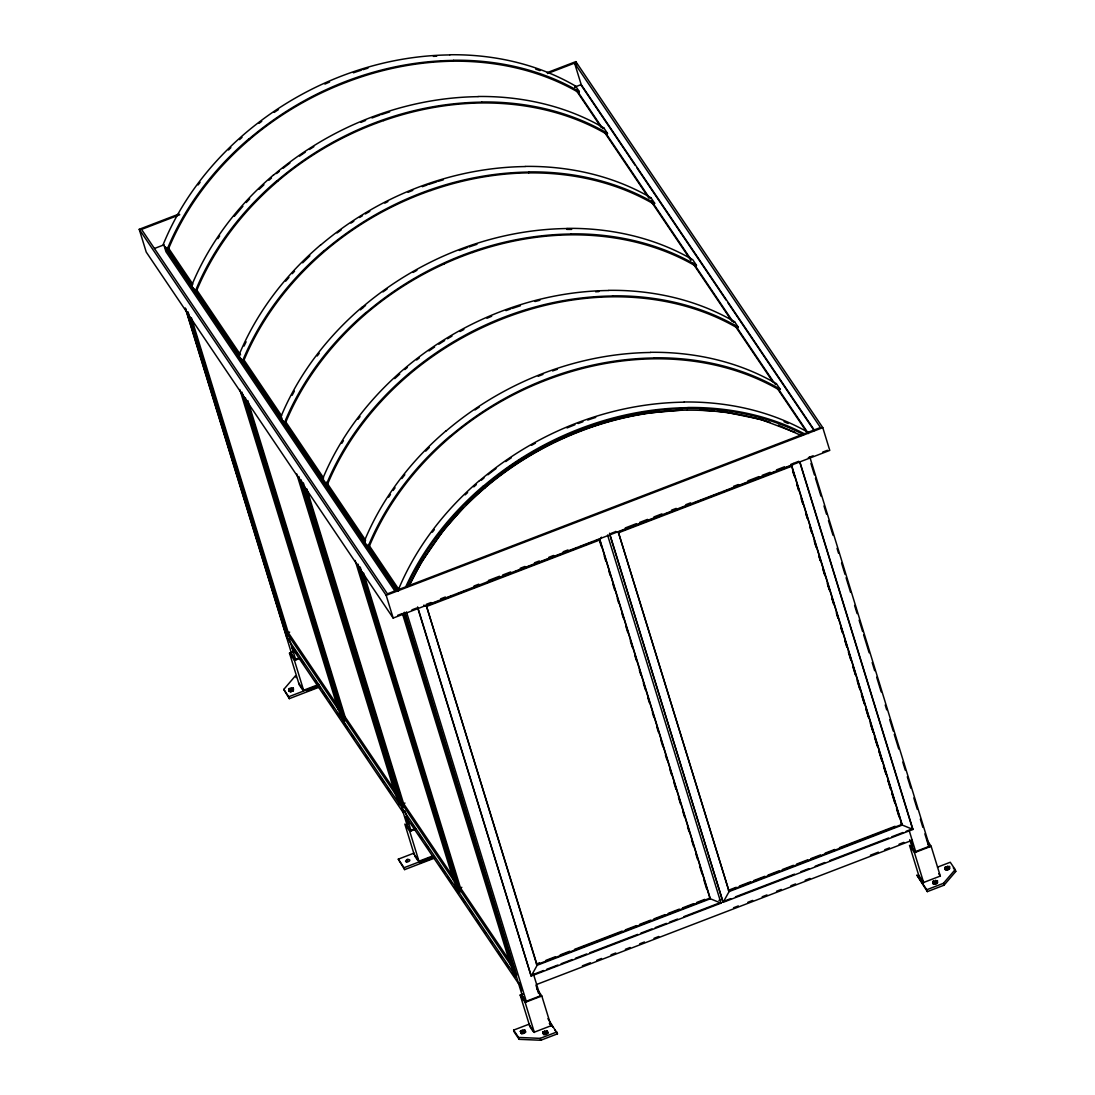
<?xml version="1.0" encoding="UTF-8"?>
<svg xmlns="http://www.w3.org/2000/svg" width="1095" height="1095" viewBox="0 0 1095 1095"><rect width="100%" height="100%" fill="white"/><g stroke="black" fill="none" stroke-linecap="round" stroke-linejoin="round"><path stroke-width="1.5" d="M288.642 689.987L289.217 688.632L291.585 687.728L293.378 688.166L293.186 690.781L290.818 691.698L289.039 691.246L288.642 689.987L292.803 689.521L293.378 688.166M289.039 691.246L289.217 688.632M932.694 882.474L933.269 881.119L937.429 880.654L937.238 883.282L934.87 884.185L933.091 883.733L932.694 882.474L934.487 882.926L936.855 882.009L937.429 880.654M933.091 883.733L933.269 881.119M944.821 868.308L945.396 866.953L949.543 866.487L949.351 869.101L946.997 870.019L945.204 869.567L944.821 868.308L946.6 868.746L948.968 867.842L949.543 866.487M945.204 869.567L945.396 866.953M249.55 139.53C214.401 169.506 185.466 207.256 167.973 250.166L166.933 249.961C184.507 206.873 213.552 168.972 248.852 138.873M277.719 181.277C242.556 211.253 213.635 249.003 196.142 291.913L191.392 286.219C208.967 243.131 238.012 205.23 273.312 175.118M195.102 291.708C212.663 248.62 241.708 210.719 277.021 180.62M430.841 190.475A294.897 256.996 -34 0 0 402.371 201.918A290.353 253.041 -34 0 0 324.859 251.166C289.751 281.196 260.788 318.905 243.309 361.829L238.559 356.121C256.12 313.033 285.179 275.132 320.479 245.034M242.269 361.624C259.83 318.535 288.875 280.621 324.188 250.522M444.2 263.922A290.353 253.041 -34 0 0 366.674 313.129C331.566 343.173 302.603 380.868 285.124 423.792L280.361 418.098C297.936 375.01 326.981 337.109 362.281 306.997M284.07 423.587C301.645 380.499 330.69 342.598 365.99 312.486M408.503 375.12C373.354 405.109 344.419 442.859 326.926 485.769L322.176 480.062C339.751 436.973 368.796 399.073 404.096 368.974A292.666 255.053 -34 0 1 608.806 290.503M325.886 485.564C343.46 442.476 372.505 404.575 407.805 374.463A292.666 255.053 -34 0 1 612.516 296.006M650.635 352.316C694.271 351.782 738.509 361.542 776.382 383.661L780.092 389.163L779.38 390.039C741.671 368.002 697.611 358.284 654.153 358.818A290.818 253.438 -34 0 0 556.287 376.434A294.897 256.996 -34 0 0 527.804 387.822A290.353 253.041 -34 0 0 450.291 437.069C415.183 467.113 386.22 504.809 368.741 547.733L363.992 542.039C381.553 498.95 410.598 461.05 445.911 430.937M367.701 547.527C385.262 504.439 414.307 466.538 449.607 436.44M398.265 589.972C415.826 547.568 444.625 510.325 479.432 480.623M244.075 346.047L246.101 341.791M405.697 586.906C423.491 548.034 450.688 513.815 483.141 486.112M406.724 587.139C424.449 548.417 451.537 514.363 483.839 486.782A291.229 253.794 -34 0 1 580.227 429.651A291.229 253.794 -34 0 1 687.687 408.449M408.969 585.852L420.617 563.596M409.133 586.099C426.694 548.239 453.344 514.937 485.003 487.891M292.146 395.309L294.35 391.093M601.442 537.207L599.95 539.903L426.79 606.397L423.738 605.152M615.664 531.445L618.716 532.69L791.877 466.196L793.382 463.5M341.75 443.393L343.433 440.655M421.411 562.214L443.365 530.418L462.925 508.176M217.864 238.669L219.657 235.972M388.67 497.171L390.463 494.488M393.16 490.45L395.049 487.795M198.085 184.932L200.084 182.331M317.221 355.957L319.22 353.357M358.038 419.234L360.036 416.634M401.838 478.597L404.835 474.696M432.361 532.184L434.359 529.583M574.902 86.984L575.614 86.108C537.755 63.975 493.516 54.216 449.881 54.75M249.523 139.489A291.229 253.794 -34 0 1 345.938 82.399A291.229 253.794 -34 0 1 453.398 61.197C496.856 60.772 540.903 70.408 578.612 92.473L579.323 91.597L575.614 86.108M603.071 128.731L603.783 127.855C565.923 105.722 521.685 95.963 478.036 96.497M383.688 120.614A290.818 253.438 -34 0 1 481.567 102.957C525.025 102.519 569.071 112.155 606.781 134.22L607.492 133.344L603.783 127.855M650.238 198.633L650.95 197.757C613.077 175.624 568.839 165.865 525.203 166.399M528.721 172.9C572.179 172.367 616.239 182.098 653.948 204.135L654.659 203.246L650.95 197.757M472.657 252.493A290.818 253.438 -34 0 1 570.536 234.836C613.994 234.398 658.054 244.034 695.749 266.099L696.461 265.223L692.752 259.72C654.892 237.601 610.654 227.842 567.018 228.376M733.855 322.573L734.567 321.697C696.707 299.565 652.469 289.805 608.834 290.339M408.476 375.106A290.353 253.041 -34 0 1 486.002 325.886A294.897 256.996 -34 0 1 514.458 314.416A290.818 253.438 -34 0 1 612.351 296.8C655.809 296.362 699.856 306.011 737.565 328.076L738.276 327.186L734.567 321.697M775.671 384.55L776.382 383.661M234.33 216.331L242.898 206.257M319.507 687.044L289.299 698.651L283.769 689.426L295.527 675.697L296.102 677.586M955.196 869.581L955.771 871.469L944.027 885.212L927.342 891.617L916.871 875.069L926.753 889.729L943.438 883.309L955.196 869.581L950.255 862.258L937.525 867.13M285.685 281.155L288.971 277.418M246.238 202.561L249.66 198.907M292.255 273.682L294.541 271.245M228.513 150.001L230.881 147.633M302.658 262.841L309.885 255.833M425.722 451.113L429.267 447.568M466.456 504.658C491.491 479.555 520.823 458.846 552.564 443.092M259.05 189.38L263.95 184.781M394.734 378.624L399.73 374.093M465.156 494.872L467.62 492.572M239.504 139.612L242.036 137.381M268.946 180.237L271.478 178.02M360.447 309.885L362.992 307.654M473.793 486.864L476.325 484.633M520.412 1031.298L524.505 1029.724L525.203 1030.765L525.6 1032.024L523.903 1033.338L521.507 1033.598L520.412 1031.298L521.507 1033.598M521.111 1032.339L525.203 1030.765M542.723 1032.243L546.816 1030.669L547.527 1031.709L547.911 1032.968L546.213 1034.282L543.818 1034.542L542.723 1032.243L543.818 1034.542M543.421 1033.283L547.527 1031.709M554.097 442.366C583.265 428.131 614.541 418.153 646.652 413.28M547.144 72.653L575.833 61.635L822.783 427.652L829.777 450.401L393.173 618.073L146.224 252.055L139.229 229.307L179.06 214.004M179.758 214.743L141.556 229.416L387.425 593.846L820.456 427.543L574.574 63.113L547.514 73.516M154.532 248.456L164.086 244.787M574.82 87.052L581.185 84.602L814.625 430.595M289.655 632.13L286.876 633.197L286.739 637.112L342.968 720.455L344.364 719.921M139.229 229.307L386.179 595.324L822.783 427.652M288.136 636.578L286.739 637.112L185.753 308.831M302.535 689.727L299.25 684.84L289.491 653.14L292.529 651.977M397.608 615.363L402.385 613.529M411.939 609.86L416.716 608.026M426.27 604.358L431.047 602.524M440.601 598.855L445.364 597.021M474.025 586.017L478.802 584.183M488.356 580.514L499.498 576.244M502.687 575.012L510.64 571.96M520.193 568.291L524.97 566.457M534.524 562.789L539.301 560.955M548.855 557.287L553.632 555.452M563.172 551.784L567.949 549.95M610.942 533.443L615.718 531.609M625.272 527.941L636.414 523.656M639.589 522.438L647.556 519.386M653.92 516.936L661.886 513.883M671.44 510.215L676.204 508.381M685.757 504.713L690.534 502.879M733.527 486.372L738.304 484.537M747.844 480.869L758.999 476.585M762.175 475.367L770.141 472.301M776.506 469.864L784.472 466.798M790.836 464.362L798.789 461.296M808.343 457.628L813.12 455.794M822.673 452.125L827.45 450.291M429.555 604.577L437.494 601.525M443.845 599.088L451.797 596.036M458.148 593.586L466.087 590.547M472.438 588.097L480.39 585.045M486.741 582.608L494.68 579.556M501.045 577.12L510.571 573.465M515.334 571.631L562.994 553.331M566.17 552.113L577.298 547.842M580.473 546.61L591.587 542.34M594.763 541.122L599.526 539.301L599.95 539.903L710.34 898.762L721.016 903.142L607.561 535.044M609.641 534.237L723.111 902.335L729.119 891.549L618.305 532.088L662.79 515.006M665.965 513.788L677.08 509.517M680.269 508.299L691.383 504.028M694.558 502.797L705.686 498.526M708.862 497.308L719.976 493.037M723.152 491.819L734.28 487.549M737.455 486.331L748.569 482.06M751.745 480.842L762.873 476.571M766.048 475.353L775.575 471.685M780.338 469.864L789.878 466.196M300.044 657.643L295.294 659.464L291.078 653.209M289.491 653.14L294.445 660.477L298.99 658.725M318.782 684.443L303.602 690.261L298.661 682.938M283.769 689.426L288.724 696.749L317.331 685.771M307.23 691L317.837 686.921M394.501 790.111L345.117 716.91L343.72 717.444L343.584 721.372L399.812 804.715L401.208 804.168L302.22 482.416M344.98 720.838L343.584 721.372L243.09 394.72M404.999 803.073L402.221 804.141L402.084 808.069L458.312 891.412L459.695 890.878M403.466 807.535L402.084 808.069L301.084 479.774M415.443 828.573L410.639 830.421L406.423 824.165L407.395 827.341M414.102 854.21L404.835 824.097L409.776 831.42L415.799 829.107M434.592 858.097L404.644 869.608L398.293 859.164L414.047 853.101M432.593 855.975L418.947 861.217L414.006 853.895M398.293 859.164L404.055 867.705L432.429 856.81M419.522 863.12L433.278 857.837M461.844 887.333L459.065 888.401L458.928 892.315L515.156 975.659L516.539 975.125L404.999 612.543M460.311 891.782L458.928 892.315L357.928 564.034M536.358 964.038L539.534 962.82M545.899 960.37L555.425 956.715M560.188 954.881L569.715 951.226M574.492 949.392L622.152 931.092M625.327 929.874L636.441 925.603M639.617 924.385L650.745 920.115M653.92 918.897L665.035 914.626M668.21 913.394L679.338 909.124M682.513 907.906L693.628 903.635M696.803 902.417L704.756 899.365M728.298 890.331L736.237 887.279M739.412 886.06L750.54 881.79M753.716 880.572L764.83 876.301M768.006 875.083L779.134 870.812M782.309 869.581L793.423 865.31M796.599 864.092L807.727 859.821M810.902 858.603L820.429 854.949M825.192 853.114L834.732 849.46M839.495 847.626L895.094 826.273M417.701 607.944L531.171 976.042L537.18 965.256L426.379 605.795L536.769 964.64L709.93 898.146L599.526 539.301M728.709 890.933L901.869 824.439L791.466 465.594M718.936 900.35L722.111 899.118M530.76 975.44L543.517 970.526M546.72 969.308L557.875 965.023M561.078 963.792L572.233 959.507M575.436 958.276L586.591 953.991M589.794 952.76L637.646 934.391M640.835 933.159L652.004 928.875M655.193 927.643L666.362 923.359M669.551 922.127L677.531 919.075M683.91 916.624L720.606 902.526L721.016 903.142L531.171 976.042L417.619 606.931M724.288 901.117L730.666 898.666M735.457 896.819L794.491 874.152M800.869 871.702L808.849 868.636M815.227 866.186L824.795 862.518M829.586 860.684L888.606 838.003M891.795 836.785L902.964 832.501M906.154 831.269L912.546 828.819L912.956 829.435L723.111 902.335L609.545 533.224M582.403 965.817L590.356 962.765M596.72 960.315L601.497 958.481M611.037 954.813L615.814 952.992M625.354 949.324L630.131 947.49M639.685 943.822L644.449 941.987M654.002 938.319L658.779 936.485M733.554 907.769L738.331 905.935M747.885 902.266L752.648 900.432M762.202 896.764L766.979 894.93M776.519 891.262L781.296 889.441M790.836 885.773L795.613 883.939M805.167 880.27L809.93 878.436M870.402 855.209L878.354 852.156M884.719 849.72L889.496 847.886M899.05 844.218L903.813 842.384M536.659 984.473L912.176 840.262M533.224 1031.627L529.925 1026.74L520.18 995.054L523.205 993.89M540.218 995.902L525.983 1001.377L521.767 995.122L523.218 999.872M520.18 995.054L525.121 1002.377L541.806 995.971L551.072 1026.07M919.252 877.04L909.507 845.354L914.448 852.677L931.133 846.271L940.4 876.37M547.911 1018.624L557.478 1033.844L540.793 1040.25L519.153 1039.333L514.212 1032.01L513.623 1030.108L529.528 1024.003M513.623 1030.108L518.578 1037.43L540.205 1038.361L556.89 1031.942M648.281 413.02L682.363 410.064M453.576 60.239C497.226 59.705 541.464 69.464 579.323 91.597M481.745 101.986C525.381 101.452 569.619 111.211 607.492 133.344M528.912 171.901C572.548 171.368 616.786 181.127 654.659 203.246M566.827 229.375L571.672 229.402M570.728 233.865C614.363 233.331 658.601 243.09 696.461 265.223M612.529 295.842C656.179 295.308 700.417 305.067 738.276 327.186M654.345 357.805C697.98 357.271 742.218 367.03 780.092 389.163M684.156 402.002C727.203 401.495 770.853 410.912 808.343 432.498M687.865 407.491C728.024 407.039 768.649 415.169 804.401 433.784M687.674 408.503C727.655 408.038 768.115 416.141 803.716 434.688M687.359 410.173C715.322 409.872 743.395 413.732 769.99 422.451M699.979 410.105L714.214 410.953M717.348 411.255L725.123 412.117M726.669 412.35L761.189 419.549L794.724 432.279M191.392 286.219L196.142 291.913M238.559 356.121L243.309 361.829M280.361 418.098L284.194 422.424M322.176 480.062L323.217 480.267M363.992 542.039L365.032 542.244M535.742 69.122L539.999 70.614M778.258 425.175L801.253 435.523M784.02 421.671L788.071 423.478M635.155 165.277L581.582 85.862L574.574 63.113M637.071 168.11L726.04 299.989M727.956 302.822L814.05 430.445M576.969 90.036L578.612 92.473M651.881 201.083L653.948 204.135M576.504 89.804L602.277 127.992M606.096 133.658L649.048 197.305M651.908 201.562L691.041 259.556M693.901 263.799L733.034 321.807M735.908 326.05L775.041 384.044M778.846 389.711L808.438 433.565M576.381 90.611L601.196 127.403M604.057 131.646L648.911 198.127M651.785 202.37L690.918 260.377M692.82 263.211L731.953 321.205M734.813 325.448L772.988 382.032M776.807 387.698L807.357 432.963M953.307 867.815L955.771 871.469M927.013 840.166L931.133 846.271M927.862 843.697L929.545 846.202L915.31 851.677L911.095 845.422L912.067 848.584M938.661 873.618L940.304 876.068L923.619 882.474L918.678 875.151M901.034 823.221L902.28 825.055L912.956 829.435L799.897 461.939M618.305 532.088L729.119 891.549L902.28 825.055L791.877 466.196M709.519 897.544L710.34 898.762L537.18 965.256L536.769 964.64M168.055 247.429L192.871 284.207M196.689 289.86L240.599 354.931M243.46 359.174L281.634 415.771M285.453 421.424L323.627 478.009M326.502 482.252L365.634 540.259M368.495 544.502L399.032 589.767M167.521 248.633L192.337 285.425M196.156 291.078L239.107 354.739M242.926 360.392L282.058 418.399M284.919 422.643L325.01 482.06M326.926 484.893L365.1 541.477M368.919 547.13L398.512 590.985M324.147 481.649L326.926 485.769M366.893 544.995L368.741 547.733M397.718 591.314L165.222 246.703L165.605 247.976M166.933 249.961L163.223 244.472C180.798 201.384 209.843 163.483 245.143 133.371A292.666 255.053 -34 0 1 449.853 54.914M396.335 590.438L164.414 246.676L165.961 251.727L395.035 591.245M536.865 988.648L541.806 995.971M337.657 705.864L288.272 632.664L191.42 317.851M453.001 876.808L403.603 803.607L306.764 488.808M509.846 961.068L460.461 887.867L363.608 573.055M550.292 1023.182L552.989 1027.178M554.782 1029.847L557.478 1033.844M241.968 392.161L342.968 720.455L338.163 709.204L286.876 633.197L188.025 311.856M298.825 476.421L399.812 804.715L395.008 793.464L343.72 717.444L245.376 397.745M357.819 564.746L458.312 891.412L453.508 880.161L402.221 804.141L303.356 482.813M403.603 613.077L515.156 975.659L510.352 964.421L459.065 888.401L360.214 567.059M549.32 1023.319L550.977 1025.769L534.278 1032.174L529.337 1024.852M513.692 970.895L516.539 975.125M293.515 648.418L297.32 654.057M301.125 659.696L303.972 663.926M315.387 680.83L320.137 687.865M322.984 692.095L326.789 697.734M329.636 701.963L333.441 707.603M337.246 713.228L340.093 717.458M343.898 723.097L347.704 728.736M351.509 734.362L354.356 738.591M359.105 745.64L361.008 748.46M365.757 755.495L367.66 758.315M380.02 776.642L383.825 782.268M387.63 787.907L390.477 792.137M411.706 823.604L415.511 829.244M419.317 834.869L422.164 839.098M425.969 844.738L428.816 848.967M440.231 865.871L444.981 872.92M447.828 877.136L451.633 882.775M454.48 887.005L458.285 892.644M462.09 898.27L464.937 902.499M469.7 909.548L472.547 913.777M476.352 919.403L479.199 923.632M483.949 930.682L485.851 933.501M490.615 940.55L492.504 943.356M498.211 951.815L502.016 957.454M505.822 963.094L508.669 967.309M512.474 972.949L515.321 977.178M292.064 647.911L403.288 812.764M407.408 818.868L518.619 983.707M547.911 1032.968L546.816 1030.669M414.581 855.784L417.879 860.67M525.6 1032.024L524.505 1029.724M948.968 867.842L949.351 869.101M947.75 866.049L948.147 867.308M946.6 868.746L946.997 870.019M943.438 883.309L944.027 885.212M809.821 456.998L929.778 846.955M810.93 463.486L814.434 474.915M815.446 478.173L820.963 496.117M823.974 505.917L826.479 514.075M828.491 520.59L833.008 535.277M837.032 548.335L838.537 553.221M841.549 563.022L845.053 574.437M846.065 577.708L850.582 592.381M854.593 605.439L857.098 613.597M859.11 620.126L862.627 631.541M863.626 634.813L869.156 652.757M872.168 662.543L874.672 670.701M876.684 677.23L881.201 691.917M885.212 704.975L886.717 709.861M889.729 719.648L893.246 731.077M894.245 734.334L898.762 749.021M902.786 762.079L905.291 770.237M907.303 776.766L910.807 788.181M913.819 797.968L917.336 809.397M920.347 819.183L922.852 827.341M924.864 833.87L928.888 846.914M936.855 882.009L937.238 883.282M935.636 880.216L936.033 881.475M934.487 882.926L934.87 884.185M799.993 462.966L912.546 828.819M909.261 830.79L915.872 852.293M926.753 889.729L927.342 891.617M911.149 841.33L912.655 846.23M914.448 852.677L923.715 882.789M909.753 839.66L912.258 847.817M792.561 469.864L794.559 476.393M797.078 484.551L798.584 489.451M801.595 499.238L803.1 504.124M805.605 512.282L807.617 518.811M810.122 526.955L812.134 533.484M814.639 541.642L816.145 546.542M819.156 556.328L820.661 561.215M823.166 569.373L825.178 575.902M827.683 584.046L829.189 588.946M832.2 598.732L833.706 603.619M836.717 613.419L838.222 618.305M840.727 626.463L842.739 632.992M845.244 641.136L846.75 646.036M848.762 652.565L851.267 660.709M852.772 665.609L855.784 675.396M857.289 680.296L860.3 690.083M861.806 694.969L864.311 703.127M866.323 709.656L868.828 717.8M870.333 722.7L873.345 732.487M874.85 737.373L877.369 745.531M879.367 752.06L881.886 760.217M883.884 766.746L886.402 774.89M887.908 779.791L890.919 789.577M892.425 794.464L894.93 802.621M896.928 809.15L899.447 817.308M792.643 470.891L794.149 475.791M796.667 483.935L798.666 490.464M801.184 498.622L802.69 503.508M805.701 513.295L807.207 518.195M810.218 527.982L811.723 532.882M814.228 541.026L816.227 547.555M818.745 555.712L820.251 560.599M823.262 570.385L824.768 575.286M827.272 583.443L829.285 589.972M831.789 598.116L833.801 604.645M836.306 612.803L837.812 617.689M840.823 627.476L842.329 632.376M844.834 640.534L846.846 647.049M848.351 651.949L850.856 660.107M852.868 666.636L855.373 674.78M857.385 681.309L859.89 689.467M861.395 694.353L864.407 704.14M865.912 709.04L868.417 717.198M870.429 723.727L872.934 731.871M874.44 736.771L877.451 746.557M878.956 751.444L881.968 761.23M883.473 766.13L885.978 774.288M887.99 780.803L890.495 788.961M892.001 793.861L895.012 803.648M896.518 808.534L899.036 816.692M575.833 61.635L576.832 64.879M599.718 541.341L601.223 546.227M604.235 556.014L605.74 560.914M608.738 570.7L610.243 575.587M612.762 583.745L614.76 590.273M617.279 598.431L618.784 603.318M621.796 613.104L623.301 618.004M625.806 626.162L627.818 632.677M630.323 640.835L632.335 647.364M634.84 655.522L636.346 660.408M639.357 670.195L640.862 675.095M643.367 683.253L645.379 689.768M647.884 697.926L649.39 702.826M652.401 712.612L653.907 717.499M656.918 727.285L658.423 732.185M660.928 740.343L662.94 746.858M665.445 755.016L666.951 759.916M669.962 769.703L671.468 774.589M673.972 782.747L675.985 789.276M678.489 797.434L680.501 803.949M683.006 812.107L684.512 817.007M687.523 826.793L689.029 831.68M691.547 839.838L693.546 846.367M696.064 854.524L697.57 859.411M699.568 865.94L702.087 874.097M704.085 880.613L706.603 888.77M533.251 973.414L540.355 996.505M535.934 985.048L538.453 993.206M545.83 1033.009L546.213 1034.282M544.42 1030.942L544.817 1032.202M540.205 1038.361L540.793 1040.25M406.478 611.9L526.449 1001.857M519.208 982.735L521.726 990.893M525.121 1002.377L534.374 1032.489M404.37 612.31L523.328 999.01M402.467 613.72L510.352 964.421M523.506 1032.065L523.903 1033.338M522.11 1029.998L522.493 1031.257M386.179 595.324L393.173 618.073M518.578 1037.43L519.153 1039.333M363.937 577.024L365.443 581.924M366.442 585.195L370.959 599.882M374.983 612.94L377.488 621.111M379.5 627.64L383.017 639.069M384.016 642.327L389.546 660.285M392.558 670.085L395.076 678.243M397.074 684.772L401.605 699.472M403.603 706.001L407.121 717.43M410.132 727.217L413.65 738.646M414.663 741.917L419.18 756.604M423.19 769.676L425.709 777.833M427.721 784.362L437.767 817.021M440.779 826.807L444.296 838.236M445.295 841.507L449.812 856.194M453.836 869.252L456.341 877.423M381.32 636.086L382.826 640.986M411.966 735.717L413.472 740.617M442.613 835.334L444.118 840.235M355.15 560.448L453.508 880.161M307.079 492.764L316.236 522.52M319.138 531.951L322.765 543.736M323.655 546.651L334.81 582.896M336.712 589.096L340.326 600.84M341.243 603.783L346.855 622.056M349.77 631.541L352.385 640M354.301 646.228L364.43 679.16M367.359 688.687L370.945 700.362M371.876 703.373L376.475 718.32M377.405 721.331L383.004 739.522M384.934 745.818L388.52 757.48M389.45 760.519L395.049 778.682M397.991 788.263L399.565 793.369M404.972 810.971L411.104 830.9M405.383 816.678L407.887 824.836M409.776 831.42L419.043 861.532M400.469 803.579L407.997 828.053M296.649 473.752L395.008 793.464M404.055 867.705L404.644 869.608M247.771 400.469L345.117 716.91M248.086 404.438L251.604 415.867M253.616 422.396L258.133 437.097M261.144 446.883L263.662 455.055M265.674 461.584L270.191 476.27M274.202 489.328L275.707 494.228M278.732 504.028L282.236 515.458M283.249 518.715L287.766 533.416M291.79 546.473L294.295 554.645M295.308 557.903L299.825 572.603M303.835 585.661L306.354 593.818M308.366 600.347L318.399 633.006M321.424 642.792L324.928 654.221M325.94 657.493L330.457 672.179M334.481 685.251L336.986 693.409M338.998 699.938L341.503 708.095M239.805 389.505L338.163 709.204M191.242 320.192L196.881 338.519M199.783 347.936L203.41 359.721M204.3 362.637L215.455 398.881M217.357 405.082L220.971 416.839M221.874 419.768L233.03 455.999M234.946 462.213L245.075 495.145M248.004 504.672L251.59 516.361M252.521 519.358L263.649 555.521M265.579 561.803L269.165 573.465M270.095 576.504L275.694 594.681M278.636 604.248L282.209 615.896M283.153 618.949L284.727 624.054M289.148 638.44L295.773 659.943M189.654 319.398L191.16 324.284M195.17 337.342L199.687 352.029M201.699 358.558L204.204 366.716M207.215 376.502L211.732 391.189M213.744 397.718L217.262 409.133M219.26 415.662L221.779 423.82M225.789 436.878L230.306 451.551M231.305 454.822L234.823 466.237M237.834 476.038L239.34 480.924M243.364 493.982L247.881 508.669M249.879 515.184L252.397 523.342M255.409 533.142L260.925 551.086M261.924 554.344L265.442 565.773M267.454 572.302L269.959 580.459M273.983 593.504L278.5 608.19M279.499 611.462L283.016 622.877M286.028 632.664L287.533 637.564M294.445 660.477L303.698 690.575M185.233 307.941L292.652 657.096M292.803 689.521L293.186 690.781M290.435 690.425L290.818 691.698M288.724 696.749L289.299 698.651M292.871 689.207A2.217 1.054 -17.1 0 1 293.063 690.63A2.217 1.054 -17.1 0 1 290.216 691.52A2.217 1.054 -17.1 0 1 289.518 690.261M546.98 1032.106A2.217 1.054 -17.1 0 1 547.185 1033.529A2.217 1.054 -17.1 0 1 544.338 1034.419A2.217 1.054 -17.1 0 1 543.64 1033.16M525.025 1031.298A2.217 1.054 -17.1 0 1 524.464 1032.872A2.217 1.054 -17.1 0 1 521.603 1033.393A2.217 1.054 -17.1 0 1 521.644 1031.914M949.036 867.527A2.217 1.054 -17.1 0 1 948.174 869.567A2.217 1.054 -17.1 0 1 945.491 868.896M936.923 881.694A2.217 1.054 -17.1 0 1 937.128 883.117A2.217 1.054 -17.1 0 1 934.268 884.007A2.217 1.054 -17.1 0 1 933.57 882.748M503.768 470.905A291.407 253.944 -34 0 1 525.011 456.656M449.716 436.549A292.666 255.053 -34 0 1 654.331 357.969M446.007 431.06A292.666 255.053 -34 0 1 650.622 352.48M474.984 409.968A290.353 253.041 -34 0 1 479.24 407.135M538.22 376.269A294.897 256.996 -34 0 1 542.969 374.408M552.578 370.945A290.818 253.438 -34 0 1 557.396 369.289M404.78 369.604A290.353 253.041 -34 0 1 407.367 367.427M416.634 359.995A290.353 253.041 -34 0 1 419.33 357.928M428.966 350.906A290.353 253.041 -34 0 1 434.592 347.047M438.862 344.227A290.353 253.041 -34 0 1 444.625 340.559M447.54 338.766A290.353 253.041 -34 0 1 451.948 336.138M460.023 331.552A290.353 253.041 -34 0 1 463.897 329.472M486.96 318.275A294.897 256.996 -34 0 1 491.669 316.25M505.945 310.638A294.897 256.996 -34 0 1 510.749 308.927M512.364 308.42A290.818 253.438 -34 0 1 520.426 305.751M535.031 301.522A290.818 253.438 -34 0 1 539.931 300.263M595.639 291.776A290.818 253.438 -34 0 1 598.897 291.598M277.117 180.73A292.666 255.053 -34 0 1 481.732 102.15M383.674 120.573A294.897 256.996 -34 0 0 355.204 132.002A290.353 253.041 -34 0 0 277.692 181.25M273.421 175.241A292.666 255.053 -34 0 1 478.022 96.661M276.583 173.585A290.353 253.041 -34 0 1 279.198 171.422M283.167 168.247A290.353 253.041 -34 0 1 289.901 163.059M299.578 156.092A290.353 253.041 -34 0 1 305.218 152.246M309.502 149.454A290.353 253.041 -34 0 1 313.841 146.703M360.885 122.407A294.897 256.996 -34 0 1 365.62 120.45M371.971 117.986A294.897 256.996 -34 0 1 379.965 115.071M381.58 114.564A290.818 253.438 -34 0 1 389.642 111.909M324.284 250.632A292.666 255.053 -34 0 1 528.899 172.066M430.855 190.53A290.818 253.438 -34 0 1 528.734 172.859M320.575 245.143A292.666 255.053 -34 0 1 525.189 166.563M337.068 232.975A290.353 253.041 -34 0 1 341.175 229.936M350.961 223.106A290.353 253.041 -34 0 1 353.808 221.217M359.557 217.522A290.353 253.041 -34 0 1 362.459 215.715M365.388 213.949A290.353 253.041 -34 0 1 369.809 211.335M384.824 203.15A290.353 253.041 -34 0 1 387.876 201.603M408.052 192.309A294.897 256.996 -34 0 1 412.788 190.366M422.328 186.697A294.897 256.996 -34 0 1 427.132 184.987M428.747 184.466A290.818 253.438 -34 0 1 436.796 181.811M438.411 181.305A290.818 253.438 -34 0 1 443.283 179.84M366.1 312.609A292.666 255.053 -34 0 1 570.7 234.029M444.187 263.881A294.897 256.996 -34 0 1 472.643 252.452M362.39 307.12A292.666 255.053 -34 0 1 566.991 228.54M362.965 307.64A290.353 253.041 -34 0 1 365.552 305.45M382.99 291.913A290.353 253.041 -34 0 1 387.151 288.943M413.102 272.45A290.353 253.041 -34 0 1 416.935 270.301M459.353 250.468A294.897 256.996 -34 0 1 467.332 247.511M468.947 247.005A290.818 253.438 -34 0 1 476.996 244.294M259.022 123.365A291.229 253.794 -34 0 1 261.732 121.312M274.215 112.402A291.229 253.794 -34 0 1 278.472 109.555M324.9 84.096A291.229 253.794 -34 0 1 329.595 82.029M353.411 72.817A291.229 253.794 -34 0 1 361.473 70.148M363.088 69.642A291.229 253.794 -34 0 1 367.947 68.177M433.415 56.379A291.229 253.794 -34 0 1 436.686 56.173M248.962 138.983A292.666 255.053 -34 0 1 453.563 60.403M483.237 486.235A292.666 255.053 -34 0 1 687.852 407.655M484.975 487.85A289.107 251.946 -34 0 1 580.692 431.17A289.107 251.946 -34 0 1 687.373 410.119M479.528 480.732A292.666 255.053 -34 0 1 684.142 402.166M481.389 480.157A291.229 253.794 -34 0 1 483.99 477.995M487.946 474.792A291.229 253.794 -34 0 1 496.021 468.564M505.685 461.584A291.229 253.794 -34 0 1 511.338 457.751M531.513 445.35A291.229 253.794 -34 0 1 535.359 443.215M567.018 427.953A291.229 253.794 -34 0 1 574.93 424.764M578.105 423.546A291.229 253.794 -34 0 1 582.896 421.767M587.7 420.069A291.229 253.794 -34 0 1 595.748 417.4M290.421 689.289L291.694 689.056L290.421 689.289M406.71 859.698L407.997 859.465L406.71 859.698M522.219 1031.244L523.506 1031.011L522.219 1031.244M544.543 1032.188L545.816 1031.955L544.543 1032.188M934.473 881.776L935.76 881.543L934.473 881.776M946.586 867.61L947.873 867.377L946.586 867.61M406.669 861.943A2.217 1.054 -17.1 0 0 409.831 860.232A2.217 1.054 -17.1 0 0 406.574 860.095A2.217 1.054 -17.1 0 0 406.669 861.943"/></g></svg>
